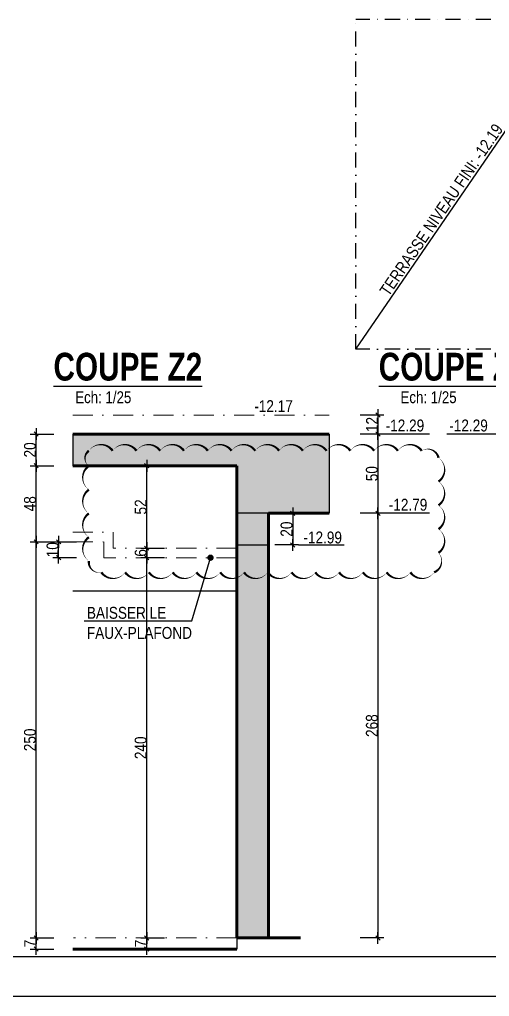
# Model space of a CAD drawing. Header units: millimetres. Extents: x 0 to 23921, y -3644 to 563.
# Drawn here: x 19427 to 20020, y -3644 to -2411 of the extents above; entities that cross this region are included whole.
import ezdxf
from ezdxf.enums import TextEntityAlignment as Align

# ---------------------------------------------------------------- set-up
doc = ezdxf.new("R2010")
doc.units = ezdxf.units.MM
doc.linetypes.add('TIRETPT2', pattern=[12.7, 6.35, -3.175, 0, -3.175])
doc.linetypes.add('TIRETPTX2', pattern=[50.8, 25.4, -12.7, 0, -12.7])
for name, color, linetype in [('01-Cad  2', 1, 'Continuous'), ('01_cote_gen', 4, 'Continuous'), ('01_linteaux', 2, 'Continuous'), ('01_poch_BN', 9, 'Continuous'), ('01_resv', 32, 'Continuous'), ('01_texte', 230, 'Continuous'), ('AA_COTES', 2, 'Continuous'), ('txt', 3, 'Continuous')]:
    doc.layers.add(name, color=color, linetype=linetype)
doc.layers.add('01_murs_coup', color=5, linetype='Continuous', lineweight=60)
doc.layers.add('01_tram_axes', color=2, linetype='TIRETPTX2', lineweight=9)
doc.styles.add('ARIAL NA', font='ARIALN.TTF')
doc.styles.add('impact', font='impact.ttf')
doc.styles.add('MATTE_TXT', font='arial.ttf')
doc.styles.add('STYLE2', font='ARIALN.TTF')
doc.dimstyles.new('JB25', dxfattribs={"dimscale": 0.1, "dimtxt": 150, "dimasz": 15, "dimexe": 0.1, "dimexo": 0.1, "dimgap": 0.09, "dimtad": 1, "dimdec": 1, "dimlfac": 0.5, "dimdsep": 46, "dimtxsty": 'STYLE2', "dimblk1": 'BOND_G', "dimblk2": 'BOND_D', "dimsah": 1, "dimcen": 1.5, "dimdle": 0.01, "dimse1": 1, "dimse2": 1, "dimclrd": 4, "dimclre": 2, "dimclrt": 6, "dimazin": 2, "dimtfac": 2.333333, "dimtdec": 1, "dimtix": 1, "dimtmove": 2, "dimatfit": 3, "dimldrblk": 'BOND_G', "dimfxl": 1, "dimtolj": 1, "dimtzin": 0, "dimarcsym": 0})

# ---------------------------------------------------------------- blocks, each defined once
blk = doc.blocks.new('BOND_G')
at = {"layer": 'AA_COTES', "color": 0}
for p, q in [((0, -5), (0, 15)), ((5, 0), (-5, 0)), ((1.77, 1.77), (-1.77, -1.77))]:
    blk.add_line(p, q, dxfattribs=at)
blk = doc.blocks.new('BOND_D')
at = {"layer": 'AA_COTES', "color": 0}
for p, q in [((5, 0), (-5, 0)), ((-1.77, -1.77), (1.77, 1.77)), ((0, 5), (0, -15))]:
    blk.add_line(p, q, dxfattribs=at)
blk = doc.blocks.new('*D2971')
at = {"layer": '01_cote_gen', "color": 4, "lineweight": -2, "transparency": 16777216}
blk.add_line((19879.7, -2911.5), (19879.7, -2932.5), dxfattribs=at)
at = {"layer": 'Defpoints', "color": 0, "transparency": 16777216}
for p in [(19850.2, -2910), (19850.2, -2934), (19879.7, -2934)]:
    blk.add_point(p, dxfattribs=at)
at = {"layer": '01_cote_gen', "color": 4, "lineweight": -2, "transparency": 16777216, "xscale": 1.5, "yscale": 1.5, "zscale": 1.5}
for name, p, rotation in [('BOND_G', (19879.7, -2910), 90), ('BOND_D', (19879.7, -2934), 270)]:
    blk.add_blockref(name, p, dxfattribs=dict(at, rotation=rotation))
at = {"layer": '01_cote_gen', "color": 6, "transparency": 16777216, "insert": (19872.2, -2922), "char_height": 15, "attachment_point": 5, "rotation": 90, "style": 'STYLE2'}
blk.add_mtext('\\A1;12', dxfattribs=at)
blk = doc.blocks.new('*D2972')
at = {"layer": '01_cote_gen', "color": 4, "lineweight": -2, "transparency": 16777216}
blk.add_line((19879.7, -2935.5), (19879.7, -3032.5), dxfattribs=at)
at = {"layer": 'Defpoints', "color": 0, "transparency": 16777216}
for p in [(19835.9, -2934), (19835.9, -3034), (19879.7, -3034)]:
    blk.add_point(p, dxfattribs=at)
at = {"layer": '01_cote_gen', "color": 4, "lineweight": -2, "transparency": 16777216, "xscale": 1.5, "yscale": 1.5, "zscale": 1.5}
for name, p, rotation in [('BOND_G', (19879.7, -2934), 90), ('BOND_D', (19879.7, -3034), 270)]:
    blk.add_blockref(name, p, dxfattribs=dict(at, rotation=rotation))
at = {"layer": '01_cote_gen', "color": 6, "transparency": 16777216, "insert": (19872.1, -2984), "char_height": 15, "attachment_point": 5, "rotation": 90, "style": 'STYLE2'}
blk.add_mtext('\\A1;50', dxfattribs=at)
blk = doc.blocks.new('*D2973')
at = {"layer": '01_cote_gen', "color": 4, "lineweight": -2, "transparency": 16777216}
blk.add_line((19879.7, -3035.5), (19879.7, -3568.5), dxfattribs=at)
at = {"layer": 'Defpoints', "color": 0, "transparency": 16777216}
for p in [(19853.7, -3034), (19848.4, -3570), (19879.7, -3570)]:
    blk.add_point(p, dxfattribs=at)
at = {"layer": '01_cote_gen', "color": 4, "lineweight": -2, "transparency": 16777216, "xscale": 1.5, "yscale": 1.5, "zscale": 1.5}
for name, p, rotation in [('BOND_G', (19879.7, -3034), 90), ('BOND_D', (19879.7, -3570), 270)]:
    blk.add_blockref(name, p, dxfattribs=dict(at, rotation=rotation))
at = {"layer": '01_cote_gen', "color": 6, "transparency": 16777216, "insert": (19872.1, -3302), "char_height": 15, "attachment_point": 5, "rotation": 90, "style": 'STYLE2'}
blk.add_mtext('\\A1;268', dxfattribs=at)
blk = doc.blocks.new('*D3007')
at = {"layer": '01_resv', "color": 4, "lineweight": -2, "transparency": 16777216}
blk.add_line((19772.1, -3035.5), (19772.1, -3072.5), dxfattribs=at)
at = {"layer": 'Defpoints', "color": 0, "transparency": 16777216}
for p in [(19751.9, -3034), (19741.4, -3074), (19772.1, -3074)]:
    blk.add_point(p, dxfattribs=at)
at = {"layer": '01_resv', "color": 4, "lineweight": -2, "transparency": 16777216, "xscale": 1.5, "yscale": 1.5, "zscale": 1.5}
for name, p, rotation in [('BOND_G', (19772.1, -3034), 90), ('BOND_D', (19772.1, -3074), 270)]:
    blk.add_blockref(name, p, dxfattribs=dict(at, rotation=rotation))
at = {"layer": '01_resv', "color": 6, "transparency": 16777216, "insert": (19764.4, -3054), "char_height": 15, "attachment_point": 5, "rotation": 90, "style": 'STYLE2'}
blk.add_mtext('\\A1;20', dxfattribs=at)
blk = doc.blocks.new('*D2947')
at = {"layer": '01_resv', "color": 4, "lineweight": -2, "transparency": 16777216}
blk.add_line((19448.3, -3568.5), (19448.3, -3071.5), dxfattribs=at)
at = {"layer": 'Defpoints', "color": 0, "transparency": 16777216}
for p in [(19287.8, -3070), (19448.3, -3070), (19494.6, -3570)]:
    blk.add_point(p, dxfattribs=at)
at = {"layer": '01_resv', "color": 4, "lineweight": -2, "transparency": 16777216, "xscale": 1.5, "yscale": 1.5, "zscale": 1.5}
for name, p, rotation in [('BOND_D', (19448.3, -3070), 90), ('BOND_G', (19448.3, -3570), 270)]:
    blk.add_blockref(name, p, dxfattribs=dict(at, rotation=rotation))
at = {"layer": '01_resv', "color": 6, "transparency": 16777216, "insert": (19440.6, -3320), "char_height": 15, "attachment_point": 5, "rotation": 90, "style": 'STYLE2'}
blk.add_mtext('\\A1;250', dxfattribs=at)
blk = doc.blocks.new('*D3008')
at = {"layer": '01_resv', "color": 4, "lineweight": -2, "transparency": 16777216}
blk.add_line((19448.3, -3068.5), (19448.3, -2975.5), dxfattribs=at)
at = {"layer": 'Defpoints', "color": 0, "transparency": 16777216}
for p in [(19448.3, -2974), (19511.9, -2974), (19470.8, -3070)]:
    blk.add_point(p, dxfattribs=at)
at = {"layer": '01_resv', "color": 4, "lineweight": -2, "transparency": 16777216, "xscale": 1.5, "yscale": 1.5, "zscale": 1.5}
for name, p, rotation in [('BOND_D', (19448.3, -2974), 90), ('BOND_G', (19448.3, -3070), 270)]:
    blk.add_blockref(name, p, dxfattribs=dict(at, rotation=rotation))
at = {"layer": '01_resv', "color": 6, "transparency": 16777216, "insert": (19440.6, -3022), "char_height": 15, "attachment_point": 5, "rotation": 90, "style": 'STYLE2'}
blk.add_mtext('\\A1;48', dxfattribs=at)
blk = doc.blocks.new('*D3009')
at = {"layer": '01_resv', "color": 4, "lineweight": -2, "transparency": 16777216}
blk.add_line((19448.3, -2972.5), (19448.3, -2935.5), dxfattribs=at)
at = {"layer": 'Defpoints', "color": 0, "transparency": 16777216}
for p in [(19448.3, -2934), (19549.2, -2934), (19549.2, -2974)]:
    blk.add_point(p, dxfattribs=at)
at = {"layer": '01_resv', "color": 4, "lineweight": -2, "transparency": 16777216, "xscale": 1.5, "yscale": 1.5, "zscale": 1.5}
for name, p, rotation in [('BOND_D', (19448.3, -2934), 90), ('BOND_G', (19448.3, -2974), 270)]:
    blk.add_blockref(name, p, dxfattribs=dict(at, rotation=rotation))
at = {"layer": '01_resv', "color": 6, "transparency": 16777216, "insert": (19440.6, -2954), "char_height": 15, "attachment_point": 5, "rotation": 90, "style": 'STYLE2'}
blk.add_mtext('\\A1;20', dxfattribs=at)
blk = doc.blocks.new('*D2966')
at = {"layer": '01_resv', "color": 4, "lineweight": -2, "transparency": 16777216}
blk.add_line((19587.9, -3568.5), (19587.9, -3091.5), dxfattribs=at)
at = {"layer": 'Defpoints', "color": 0, "transparency": 16777216}
for p in [(19508.6, -3090), (19587.9, -3090), (19602.5, -3570)]:
    blk.add_point(p, dxfattribs=at)
at = {"layer": '01_resv', "color": 4, "lineweight": -2, "transparency": 16777216, "xscale": 1.5, "yscale": 1.5, "zscale": 1.5}
for name, p, rotation in [('BOND_D', (19587.9, -3090), 90), ('BOND_G', (19587.9, -3570), 270)]:
    blk.add_blockref(name, p, dxfattribs=dict(at, rotation=rotation))
at = {"layer": '01_resv', "color": 6, "transparency": 16777216, "insert": (19580.3, -3330), "char_height": 15, "attachment_point": 5, "rotation": 90, "style": 'STYLE2'}
blk.add_mtext('\\A1;240', dxfattribs=at)
blk = doc.blocks.new('*D3012')
at = {"layer": '01_resv', "color": 4, "lineweight": -2, "transparency": 16777216}
blk.add_line((19587.9, -3088.5), (19587.9, -3079.5), dxfattribs=at)
at = {"layer": 'Defpoints', "color": 0, "transparency": 16777216}
for p in [(19587.9, -3078), (19643, -3078), (19643, -3090)]:
    blk.add_point(p, dxfattribs=at)
at = {"layer": '01_resv', "color": 4, "lineweight": -2, "transparency": 16777216, "xscale": 1.5, "yscale": 1.5, "zscale": 1.5}
for name, p, rotation in [('BOND_D', (19587.9, -3078), 90), ('BOND_G', (19587.9, -3090), 270)]:
    blk.add_blockref(name, p, dxfattribs=dict(at, rotation=rotation))
at = {"layer": '01_resv', "color": 6, "transparency": 16777216, "insert": (19580.3, -3084), "char_height": 15, "attachment_point": 5, "rotation": 90, "style": 'STYLE2'}
blk.add_mtext('\\A1;6', dxfattribs=at)
blk = doc.blocks.new('*D3013')
at = {"layer": '01_resv', "color": 4, "lineweight": -2, "transparency": 16777216}
blk.add_line((19476.7, -3088.5), (19476.7, -3071.5), dxfattribs=at)
at = {"layer": 'Defpoints', "color": 0, "transparency": 16777216}
for p in [(19476.7, -3070), (19533.6, -3070), (19533.6, -3090)]:
    blk.add_point(p, dxfattribs=at)
at = {"layer": '01_resv', "color": 4, "lineweight": -2, "transparency": 16777216, "xscale": 1.5, "yscale": 1.5, "zscale": 1.5}
for name, p, rotation in [('BOND_D', (19476.7, -3070), 90), ('BOND_G', (19476.7, -3090), 270)]:
    blk.add_blockref(name, p, dxfattribs=dict(at, rotation=rotation))
at = {"layer": '01_resv', "color": 6, "transparency": 16777216, "insert": (19469.1, -3080), "char_height": 15, "attachment_point": 5, "rotation": 90, "style": 'STYLE2'}
blk.add_mtext('\\A1;10', dxfattribs=at)
blk = doc.blocks.new('*D3014')
at = {"layer": '01_resv', "color": 4, "lineweight": -2, "transparency": 16777216}
blk.add_line((19587.9, -3076.5), (19587.9, -2975.5), dxfattribs=at)
at = {"layer": 'Defpoints', "color": 0, "transparency": 16777216}
for p in [(19587.9, -2974), (19606.1, -2974), (19600.2, -3078)]:
    blk.add_point(p, dxfattribs=at)
at = {"layer": '01_resv', "color": 4, "lineweight": -2, "transparency": 16777216, "xscale": 1.5, "yscale": 1.5, "zscale": 1.5}
for name, p, rotation in [('BOND_D', (19587.9, -2974), 90), ('BOND_G', (19587.9, -3078), 270)]:
    blk.add_blockref(name, p, dxfattribs=dict(at, rotation=rotation))
at = {"layer": '01_resv', "color": 6, "transparency": 16777216, "insert": (19580.3, -3026), "char_height": 15, "attachment_point": 5, "rotation": 90, "style": 'STYLE2'}
blk.add_mtext('\\A1;52', dxfattribs=at)
blk = doc.blocks.new('*D3015')
at = {"layer": '01_resv', "color": 4, "lineweight": -2, "transparency": 16777216}
blk.add_line((19448.3, -3582.5), (19448.3, -3571.5), dxfattribs=at)
at = {"layer": 'Defpoints', "color": 0, "transparency": 16777216}
for p in [(19448.3, -3570), (19506.9, -3570), (19506.9, -3584)]:
    blk.add_point(p, dxfattribs=at)
at = {"layer": '01_resv', "color": 4, "lineweight": -2, "transparency": 16777216, "xscale": 1.5, "yscale": 1.5, "zscale": 1.5}
for name, p, rotation in [('BOND_D', (19448.3, -3570), 90), ('BOND_G', (19448.3, -3584), 270)]:
    blk.add_blockref(name, p, dxfattribs=dict(at, rotation=rotation))
at = {"layer": '01_resv', "color": 6, "transparency": 16777216, "insert": (19440.7, -3577), "char_height": 15, "attachment_point": 5, "rotation": 90, "style": 'STYLE2'}
blk.add_mtext('\\A1;7', dxfattribs=at)
blk = doc.blocks.new('*D3016')
at = {"layer": '01_resv', "color": 4, "lineweight": -2, "transparency": 16777216}
blk.add_line((19587.9, -3582.5), (19587.9, -3571.5), dxfattribs=at)
at = {"layer": 'Defpoints', "color": 0, "transparency": 16777216}
for p in [(19587.9, -3570), (19603.3, -3570), (19603.3, -3584)]:
    blk.add_point(p, dxfattribs=at)
at = {"layer": '01_resv', "color": 4, "lineweight": -2, "transparency": 16777216, "xscale": 1.5, "yscale": 1.5, "zscale": 1.5}
for name, p, rotation in [('BOND_D', (19587.9, -3570), 90), ('BOND_G', (19587.9, -3584), 270)]:
    blk.add_blockref(name, p, dxfattribs=dict(at, rotation=rotation))
at = {"layer": '01_resv', "color": 6, "transparency": 16777216, "insert": (19580.4, -3577), "char_height": 15, "attachment_point": 5, "rotation": 90, "style": 'STYLE2'}
blk.add_mtext('\\A1;7', dxfattribs=at)

msp = doc.modelspace()

# ---------------------------------------------------------------- hatches: boundary and pattern name
at = {"layer": '01_poch_BN'}
h = msp.add_hatch(color=256, dxfattribs=at)
h.dxf.hatch_style = 1
h.paths.add_polyline_path([(19818.27, -2951.49, 0.0683514), (19814.88, -2955.15, 0.520567), (19784.88, -2955.15, 0.520567), (19754.88, -2955.15, 0.5205671), (19724.88, -2955.15, 0.520567), (19694.88, -2955.15, 0.520567), (19664.88, -2955.15, 0.5205671), (19634.88, -2955.15, 0.520567), (19604.88, -2955.15, 0.520567), (19574.88, -2955.15, 0.520567), (19544.88, -2955.15, 0.520567), (19514.88, -2955.15, 0.5117829), (19514.62, -2974.04), (19701.39, -2974.04), (19701.39, -3034.04), (19741.39, -3034.04), (19818.27, -3034.04)])
h.paths.add_polyline_path([(19818.27, -2934.04), (19494.58, -2934.04), (19494.58, -2974.04), (19514.62, -2974.04, -0.5117829), (19514.88, -2955.15, -0.520567), (19544.88, -2955.15, -0.520567), (19574.88, -2955.15, -0.520567), (19604.88, -2955.15, -0.5205671), (19634.88, -2955.15, -0.520567), (19664.88, -2955.15, -0.520567), (19694.88, -2955.15, -0.520567), (19724.88, -2955.15, -0.5205671), (19754.88, -2955.15, -0.520567), (19784.88, -2955.15, -0.520567), (19814.88, -2955.15, -0.0683514), (19818.27, -2951.49)])
h.paths.add_polyline_path([(19741.39, -3034.04), (19701.39, -3034.04), (19701.39, -3074.04), (19741.39, -3074.04)])
h.paths.add_polyline_path([(19741.39, -3074.04), (19701.39, -3074.04), (19701.39, -3115.38, 0.1611059), (19710.61, -3108.5, 0.5205671), (19740.61, -3108.5, 0.0176364), (19741.39, -3109.53)])
h.paths.add_polyline_path([(19741.39, -3109.53, -0.0176364), (19740.61, -3108.5, -0.5205671), (19710.61, -3108.5, -0.1611059), (19701.39, -3115.38), (19701.39, -3570.04), (19741.39, -3570.04)])

# ---------------------------------------------------------------- linework, layer by layer
at = {"layer": '01-Cad  2'}
for p, q in [((21860.7, -3593.85), (13870.7, -3593.85)), ((21910.7, -3643.85), (13870.7, -3643.85))]:
    msp.add_line(p, q, dxfattribs=at)
at = {"layer": '01_linteaux'}
msp.add_line((19494.58, -3132.04), (19701.39, -3132.04), dxfattribs=at)
at = {"layer": '01_murs_coup'}
for p, q in [((19818.27, -2934.04), (19494.58, -2934.04)), ((19701.39, -2974.04), (19494.58, -2974.04)), ((19701.39, -2974.04), (19701.39, -3570.04)), ((19741.39, -3034.04), (19818.27, -3034.04)), ((19741.39, -3034.04), (19741.39, -3570.04)), ((19701.39, -3570.04), (19782, -3570.04)), ((19701.39, -3570.04), (19741.39, -3570.04)), ((19494.58, -3584.04), (19701.39, -3584.04))]:
    msp.add_line(p, q, dxfattribs=at)
at = {"layer": '01_poch_BN'}
for p, q in [((19494.58, -2934.04), (19494.58, -2974.04)), ((19818.27, -2934.04), (19818.27, -3034.04))]:
    msp.add_line(p, q, dxfattribs=at)
at = {"layer": '01_resv'}
for p, q in [((19741.39, -3034.04), (19701.39, -3034.04)), ((19741.39, -3074.04), (19701.39, -3074.04)), ((19701.39, -3570.04), (19701.39, -3584.04))]:
    msp.add_line(p, q, dxfattribs=at)
msp.add_solid([(19701.39, -3034.04), (19741.39, -3034.04), (19741.39, -3074.04), (19701.39, -3074.04)], dxfattribs=at)
at = {"layer": '01_texte'}
for p, q in [((19851.76, -2826.83), (20136.76, -2410.83)), ((19944.63, -2934.04), (19887.24, -2934.04)), ((20033.27, -2934.04), (19966.45, -2934.04)), ((19944.63, -3034.04), (19887.24, -3034.04)), ((19836.94, -3074.04), (19779.56, -3074.04)), ((19644.92, -3169.67), (19668.39, -3090.04)), ((19508.83, -3169.67), (19644.92, -3169.67))]:
    msp.add_line(p, q, dxfattribs=at)
msp.add_lwpolyline([(19514.88, -2955.15, 0, 3, -0.5205671), (19544.88, -2955.15, 0, 3, -0.5205671), (19574.88, -2955.15, 0, 3, -0.5205671), (19604.88, -2955.15, 0, 3, -0.5205671), (19634.88, -2955.15, 0, 3, -0.5205671), (19664.88, -2955.15, 0, 3, -0.5205671), (19694.88, -2955.15, 0, 3, -0.5205671), (19724.88, -2955.15, 0, 3, -0.5205671), (19754.88, -2955.15, 0, 3, -0.5205671), (19784.88, -2955.15, 0, 3, -0.5205671), (19814.88, -2955.15, 0, 3, -0.5205671), (19844.88, -2955.15, 0, 3, -0.5205671), (19874.88, -2955.15, 0, 3, -0.5205671), (19904.88, -2955.15, 0, 3, -0.5205671), (19934.88, -2955.15, 0, 3, -0.5205671), (19956.07, -2963.96, 0, 3, -0.5205671), (19956.07, -2993.96, 0, 3, -0.5205671), (19956.07, -3023.96, 0, 3, -0.5205671), (19956.07, -3053.96, 0, 3, -0.5205671), (19956.07, -3083.96, 0, 3, -0.5205671), (19950.61, -3108.5, 0, 3, -0.5205671), (19920.61, -3108.5, 0, 3, -0.5205671), (19890.61, -3108.5, 0, 3, -0.5205671), (19860.61, -3108.5, 0, 3, -0.5205671), (19830.61, -3108.5, 0, 3, -0.5205671), (19800.61, -3108.5, 0, 3, -0.5205671), (19770.61, -3108.5, 0, 3, -0.5205671), (19740.61, -3108.5, 0, 3, -0.5205671), (19710.61, -3108.5, 0, 3, -0.5205671), (19680.61, -3108.5, 0, 3, -0.5205671), (19650.61, -3108.5, 0, 3, -0.5205671), (19620.61, -3108.5, 0, 3, -0.5205671), (19590.61, -3108.5, 0, 3, -0.5205671), (19560.61, -3108.5, 0, 3, -0.5205671), (19530.61, -3108.5, 0, 3, -0.5205671), (19514.88, -3094.23, 0, 3, -0.5205671), (19514.88, -3064.23, 0, 3, -0.5205671), (19514.88, -3034.23, 0, 3, -0.5205671), (19514.88, -3004.23, 0, 3, -0.5205671), (19514.88, -2974.23, 0, 3, -0.5205671)], format="xyseb", close=True, dxfattribs=at)
at = {"layer": '01_texte', "const_width": 4}
msp.add_lwpolyline([(19666.39, -3090.04, 1), (19670.39, -3090.04, 1)], format="xyb", close=True, dxfattribs=at)
at = {"layer": '01_tram_axes'}
for p, q in [((19494.58, -2910.04), (19818.27, -2910.04)), ((19494.58, -3058.04), (19545.59, -3058.04)), ((19494.58, -3070.04), (19533.59, -3070.04)), ((19533.59, -3070.04), (19533.59, -3090.04)), ((19545.59, -3058.04), (19545.59, -3078.04)), ((19701.39, -3078.04), (19545.59, -3078.04)), ((19701.39, -3090.04), (19533.59, -3090.04)), ((19701.39, -3570.04), (19495.51, -3570.04))]:
    msp.add_line(p, q, dxfattribs=at)
at = {"layer": 'txt', "linetype": 'TIRETPT2', "ltscale": 3}
for p, q in [((19851.76, -2826.83), (19851.76, -2410.83)), ((20136.76, -2410.83), (19851.76, -2410.83)), ((20136.76, -2826.83), (19851.76, -2826.83))]:
    msp.add_line(p, q, dxfattribs=at)

# ---------------------------------------------------------------- texts
at = {"layer": '01_texte', "style": 'ARIAL NA'}
msp.add_text('TERRASSE NIVEAU FINI: -12.19', height=15, rotation=55.58511, dxfattribs=at).set_placement((19969.5, -2657.78), align=Align.BOTTOM_CENTER)
at = {"layer": '01_texte', "style": 'impact'}
for s, p in [('%%UCOUPE Z2', (19564.07, -2876.98)), ('%%UCOUPE Z3', (19974.56, -2876.98))]:
    msp.add_text(s, height=35, dxfattribs=at).set_placement(p, align=Align.BOTTOM_CENTER)
at = {"layer": '01_texte', "style": 'MATTE_TXT', "width": 0.8}
for p in [(19533.03, -2899.54), (19943.53, -2899.54)]:
    msp.add_text('Ech: 1/25', height=15, dxfattribs=at).set_placement(p, align=Align.BOTTOM_CENTER)
at = {"layer": '01_texte', "style": 'ARIAL NA'}
for s, p in [('-12.17', (19723.56, -2906.28)), ('-12.29', (19889.35, -2930.71)), ('-12.29', (19969.63, -2930.71)), ('-12.79', (19893.26, -3030.71)), ('-12.99', (19785.57, -3072.03)), ('BAISSER LE  ', (19512.31, -3167.15)), ('FAUX-PLAFOND', (19512.31, -3192.48))]:
    msp.add_text(s, height=15, dxfattribs=at).set_placement(p)

# ---------------------------------------------------------------- dimensions: what is measured, and where the dimension line sits
at = {"layer": '01_cote_gen'}
for base, p1, p2, picture, middle in [((19879.74, -2934.04), (19850.24, -2910.04), (19850.24, -2934.04), '*D2971', (19872.2, -2922.04)), ((19879.74, -3034.04), (19835.93, -2934.04), (19835.93, -3034.04), '*D2972', (19872.07, -2984.04)), ((19879.74, -3570.04), (19853.69, -3034.04), (19848.43, -3570.04), '*D2973', (19872.07, -3302.04))]:
    dim = msp.add_linear_dim(base=base, p1=p1, p2=p2, angle=90, dimstyle='JB25', dxfattribs=at)
    dim.commit()
    dim.dimension.update_dxf_attribs({"geometry": picture, "text_midpoint": middle})
at = {"layer": '01_resv'}
for base, p1, p2, picture, middle in [((19448.25, -2934.04), (19549.21, -2974.04), (19549.21, -2934.04), '*D3009', (19440.58, -2954.04)), ((19448.25, -2974.04), (19470.75, -3070.04), (19511.85, -2974.04), '*D3008', (19440.58, -3022.04)), ((19587.95, -2974.04), (19600.24, -3078.04), (19606.06, -2974.04), '*D3014', (19580.28, -3026.04)), ((19772.06, -3074.04), (19751.92, -3034.04), (19741.39, -3074.04), '*D3007', (19764.39, -3054.04)), ((19448.25, -3070.04), (19494.58, -3570.04), (19287.77, -3070.04), '*D2947', (19440.58, -3320.04)), ((19476.73, -3070.04), (19533.59, -3090.04), (19533.59, -3070.04), '*D3013', (19469.06, -3080.04)), ((19587.95, -3078.04), (19643, -3090.04), (19643, -3078.04), '*D3012', (19580.28, -3084.04)), ((19587.95, -3090.04), (19602.49, -3570.04), (19508.64, -3090.04), '*D2966', (19580.28, -3330.04)), ((19448.25, -3570.04), (19506.89, -3584.04), (19506.89, -3570.04), '*D3015', (19440.74, -3577.04)), ((19587.95, -3570.04), (19603.29, -3584.04), (19603.29, -3570.04), '*D3016', (19580.44, -3577.04))]:
    dim = msp.add_linear_dim(base=base, p1=p1, p2=p2, angle=90, dimstyle='JB25', dxfattribs=at)
    dim.commit()
    dim.dimension.update_dxf_attribs({"geometry": picture, "text_midpoint": middle})

doc.saveas('drawing.dxf')
